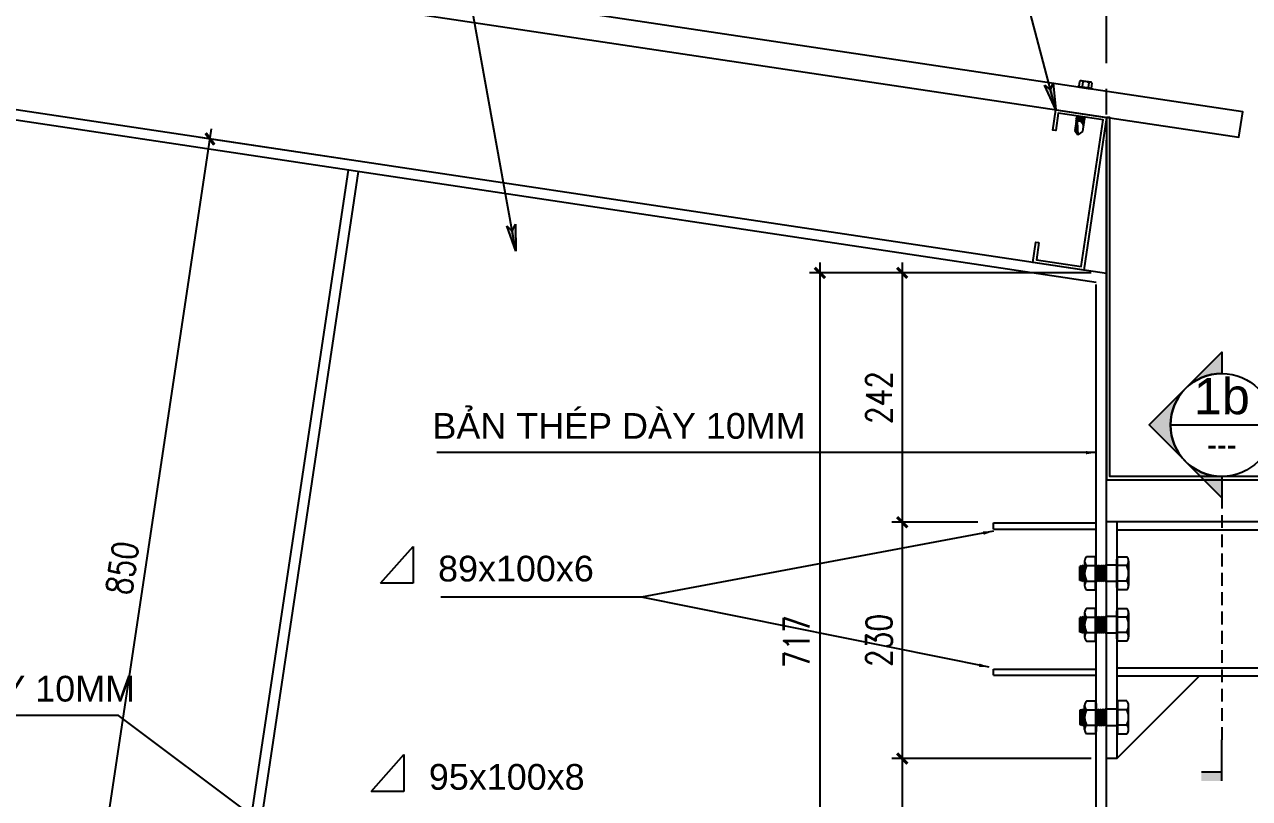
# Model space of a CAD drawing. Header units: inches. Extents: x 651127 to 1529722, y 768575 to 1021311.
# Drawn here: x 1096916 to 1108826, y 811800 to 819320 of the extents above; entities that cross this region are included whole.
import ezdxf
from ezdxf.enums import TextEntityAlignment as Align

# ---------------------------------------------------------------- set-up
doc = ezdxf.new("R2010")
doc.units = ezdxf.units.IN
doc.header["$LTSCALE"] = 1000
doc.header["$MEASUREMENT"] = 0
for name, pattern in [('CENTER2', [1.125, 0.75, -0.125, 0.125, -0.125]), ('HIDDEN', [0.375, 0.25, -0.125]), ('HIDDEN2', [0.1875, 0.125, -0.0625])]:
    doc.linetypes.add(name, pattern=pattern)
doc.layers.get('DEFPOINTS').update_dxf_attribs({"color": 8, "lineweight": 9})
for name, color, linetype in [('DWGshare.com_10', 7, 'Continuous'), ('DWGshare.com_16', 2, 'Continuous'), ('DWGshare.com_19', 136, 'Continuous'), ('DWGshare.com_2', 147, 'Continuous'), ('DWGshare.com_25', 154, 'Continuous'), ('DWGshare.com_32', 253, 'Continuous'), ('DWGshare.com_35', 9, 'Continuous'), ('DWGshare.com_4', 8, 'CENTER2'), ('DWGshare.com_41', 51, 'Continuous'), ('DWGshare.com_6', 40, 'Continuous')]:
    doc.layers.add(name, color=color, linetype=linetype)
doc.styles.add('DWGshare.com_1', font='VHELVCN.TTF')
doc.styles.add('DWGshare.com_2', font='VHELVEB.TTF')
doc.styles.add('DWGshare.com_4', font='romans.shx', dxfattribs={"width": 0.8})
doc.styles.add('DWGshare.com_6', font='VHELVEN.TTF')
doc.dimstyles.new('DWGshare.com_4', dxfattribs={"dimscale": 100, "dimtxt": 2.5, "dimasz": 2, "dimexe": 1, "dimexo": 1.5, "dimgap": 1, "dimtad": 1, "dimdec": 0, "dimlfac": 0.5, "dimzin": 0, "dimdsep": 46, "dimtxsty": 'DWGshare.com_4', "dimblk": 'DWGshare.com_6', "dimcen": 1.5, "dimdle": 1, "dimclrd": 256, "dimclre": 256, "dimclrt": 7, "dimadec": 0, "dimazin": 0, "dimtfac": 1, "dimtdec": 0, "dimtix": 1, "dimtmove": 2, "dimatfit": 3, "dimldrblk": 'DWGshare.com_6', "dimfxl": 1, "dimtolj": 1, "dimtzin": 0, "dimarcsym": 0})
doc.dimstyles.new('DWGshare.com_6', dxfattribs={"dimscale": 100, "dimtxt": 2.5, "dimasz": 1, "dimexe": 1, "dimexo": 1.5, "dimgap": 1, "dimtad": 1, "dimdec": 0, "dimlfac": 0.1, "dimzin": 0, "dimdsep": 46, "dimtxsty": 'DWGshare.com_4', "dimblk": 'DWGshare.com_1', "dimcen": 1.5, "dimdle": 1, "dimclrd": 256, "dimclre": 256, "dimclrt": 7, "dimadec": 0, "dimazin": 0, "dimtfac": 1, "dimtdec": 0, "dimtix": 1, "dimtmove": 2, "dimatfit": 3, "dimfxl": 1, "dimtolj": 1, "dimtzin": 0, "dimarcsym": 0})

# ---------------------------------------------------------------- blocks, each defined once
blk = doc.blocks.new('DWGshare.com_1')
at = {"color": 0, "linetype": 'ByBlock', "const_width": 0.3}
blk.add_lwpolyline([(-0.5, -0.5), (0.5, 0.5)], dxfattribs=at)
blk = doc.blocks.new('DWGshare.com_6')
at = {"linetype": 'CENTER2'}
blk.add_hatch(color=256, dxfattribs=at).paths.add_polyline_path([(-1.296, 0.216), (-1, 0), (-1.296, -0.216), (0, 0)])
blk.add_line((0, 0), (-1, 0), dxfattribs=at)
blk.add_lwpolyline([(-1.296, 0.216), (0, 0), (-1.296, -0.216), (-1, 0), (-1.296, 0.216)], dxfattribs=at)
blk = doc.blocks.new('*D928')
at = {"layer": 'DEFPOINTS', "color": 0, "transparency": 16777216}
for p in [(1098719, 818208), (1100197, 817987), (1098936, 809581)]:
    blk.add_point(p, dxfattribs=at)
at = {"layer": 'DWGshare.com_2', "lineweight": -2, "transparency": 16777216}
for p, q in [((1097443, 809703), (1098734, 818307)), ((1100049, 818009), (1098620, 818223)), ((1098788, 809603), (1097359, 809817))]:
    blk.add_line(p, q, dxfattribs=at)
at = {"layer": 'DWGshare.com_2', "lineweight": -2, "transparency": 16777216, "xscale": 100, "yscale": 100, "zscale": 100}
for p, rotation in [((1098719, 818208), 81.46923439017634), ((1097458, 809802), 261.4692343901763)]:
    blk.add_blockref('DWGshare.com_1', p, dxfattribs=dict(at, rotation=rotation))
at = {"layer": 'DWGshare.com_2', "color": 7, "transparency": 16777216, "insert": (1097866, 814039), "char_height": 250, "attachment_point": 5, "rotation": 81.4692, "style": 'DWGshare.com_4'}
blk.add_mtext('\\A1;850', dxfattribs=at)
blk = doc.blocks.new('*D917')
at = {"layer": 'DEFPOINTS', "color": 0, "transparency": 16777216}
for p in [(1107436, 816907), (1105449, 814484), (1106336, 814484)]:
    blk.add_point(p, dxfattribs=at)
at = {"layer": 'DWGshare.com_2', "lineweight": -2, "transparency": 16777216}
for p, q in [((1107286, 816907), (1105349, 816907)), ((1105449, 817007), (1105449, 814384)), ((1106186, 814484), (1105349, 814484))]:
    blk.add_line(p, q, dxfattribs=at)
at = {"layer": 'DWGshare.com_2', "lineweight": -2, "transparency": 16777216, "xscale": 100, "yscale": 100, "zscale": 100}
for p, rotation in [((1105449, 816907), 90), ((1105449, 814484), 270)]:
    blk.add_blockref('DWGshare.com_1', p, dxfattribs=dict(at, rotation=rotation))
at = {"layer": 'DWGshare.com_2', "color": 7, "transparency": 16777216, "insert": (1105224, 815695), "char_height": 250, "attachment_point": 5, "rotation": 90, "style": 'DWGshare.com_4'}
blk.add_mtext('\\A1;242', dxfattribs=at)
blk = doc.blocks.new('*D931')
at = {"layer": 'DEFPOINTS', "color": 0, "transparency": 16777216}
for p in [(1107436, 812187), (1105449, 809741), (1106265, 809741)]:
    blk.add_point(p, dxfattribs=at)
at = {"layer": 'DWGshare.com_2', "lineweight": -2, "transparency": 16777216}
for p, q in [((1105449, 812287), (1105449, 809641)), ((1107286, 812187), (1105349, 812187)), ((1106115, 809741), (1105349, 809741))]:
    blk.add_line(p, q, dxfattribs=at)
at = {"layer": 'DWGshare.com_2', "lineweight": -2, "transparency": 16777216, "xscale": 100, "yscale": 100, "zscale": 100}
for p, rotation in [((1105449, 812187), 90), ((1105449, 809741), 270)]:
    blk.add_blockref('DWGshare.com_1', p, dxfattribs=dict(at, rotation=rotation))
at = {"layer": 'DWGshare.com_2', "color": 7, "transparency": 16777216, "insert": (1105224, 810964), "char_height": 250, "attachment_point": 5, "rotation": 90, "style": 'DWGshare.com_4'}
blk.add_mtext('\\A1;245', dxfattribs=at)
blk = doc.blocks.new('*D932')
at = {"layer": 'DEFPOINTS', "color": 0, "transparency": 16777216}
for p in [(1107436, 816907), (1104649, 809741), (1106265, 809741)]:
    blk.add_point(p, dxfattribs=at)
at = {"layer": 'DWGshare.com_2', "lineweight": -2, "transparency": 16777216}
for p, q in [((1107286, 816907), (1104549, 816907)), ((1104649, 817007), (1104649, 809641)), ((1106115, 809741), (1104549, 809741))]:
    blk.add_line(p, q, dxfattribs=at)
at = {"layer": 'DWGshare.com_2', "lineweight": -2, "transparency": 16777216, "xscale": 100, "yscale": 100, "zscale": 100}
for p, rotation in [((1104649, 816907), 90), ((1104649, 809741), 270)]:
    blk.add_blockref('DWGshare.com_1', p, dxfattribs=dict(at, rotation=rotation))
at = {"layer": 'DWGshare.com_2', "color": 7, "transparency": 16777216, "insert": (1104424, 813324), "char_height": 250, "attachment_point": 5, "rotation": 90, "style": 'DWGshare.com_4'}
blk.add_mtext('\\A1;717', dxfattribs=at)
blk = doc.blocks.new('*D918')
at = {"layer": 'DEFPOINTS', "color": 0, "transparency": 16777216}
for p in [(1106336, 814484), (1105449, 812187), (1106236, 812187)]:
    blk.add_point(p, dxfattribs=at)
at = {"layer": 'DWGshare.com_2', "lineweight": -2, "transparency": 16777216}
for p, q in [((1105449, 814584), (1105449, 812087)), ((1106186, 814484), (1105349, 814484)), ((1106086, 812187), (1105349, 812187))]:
    blk.add_line(p, q, dxfattribs=at)
at = {"layer": 'DWGshare.com_2', "lineweight": -2, "transparency": 16777216, "xscale": 100, "yscale": 100, "zscale": 100}
for p, rotation in [((1105449, 814484), 90), ((1105449, 812187), 270)]:
    blk.add_blockref('DWGshare.com_1', p, dxfattribs=dict(at, rotation=rotation))
at = {"layer": 'DWGshare.com_2', "color": 7, "transparency": 16777216, "insert": (1105224, 813335), "char_height": 250, "attachment_point": 5, "rotation": 90, "style": 'DWGshare.com_4'}
blk.add_mtext('\\A1;230', dxfattribs=at)
blk = doc.blocks.new('*U1077')
h = blk.add_hatch(color=256)
edge = h.paths.add_edge_path()
edge.add_line((182856, 206215), (182856, 206008))
edge.add_line((182856, 206008), (182149, 206715))
edge.add_line((182149, 206715), (182856, 207422))
edge.add_line((182856, 207422), (182856, 207215))
edge.add_arc((182856, 206715), 500, 90, 270)
blk.add_hatch(color=256).paths.add_polyline_path([(182656, 203256), (182656, 203345), (182856, 203345), (182856, 203256)])
for p, q in [((182356, 206715), (183356, 206715)), ((182856, 203256), (182856, 203656)), ((182656, 203345), (182856, 203345))]:
    blk.add_line(p, q)
at = {"color": 143, "linetype": 'HIDDEN2'}
blk.add_line((182856, 206215), (182856, 203656), dxfattribs=at)
blk.add_lwpolyline([(182856, 206215), (182856, 206008), (182149, 206715), (182856, 207422), (182856, 207215, 1)], format="xyb", close=True)
blk.add_circle((182856, 206715), 500)
at = {"style": 'DWGshare.com_2', "flags": 8}
blk.add_attdef('A', text='', height=350, dxfattribs=at).set_placement((182856, 206715), align=Align.BOTTOM_CENTER)
at = {"style": 'DWGshare.com_1', "flags": 8}
blk.add_attdef('S-111', text='', height=250, dxfattribs=at).set_placement((182856, 206653), align=Align.TOP_CENTER)

msp = doc.modelspace()

# ---------------------------------------------------------------- linework, layer by layer
at = {"layer": 'DWGshare.com_16', "color": 2, "linetype": 'Continuous'}
for p, q in [((1100378.6, 813892.1), (1100694.3, 814249.6)), ((1100694.3, 814249.6), (1100694.3, 813892.1)), ((1100694.3, 813892.1), (1100378.6, 813892.1)), ((1100286.9, 811868.2), (1100602.5, 812225.7)), ((1100602.5, 812225.7), (1100602.5, 811868.2)), ((1100602.5, 811868.2), (1100286.9, 811868.2))]:
    msp.add_line(p, q, dxfattribs=at)
at = {"layer": 'DWGshare.com_25', "ltscale": 0.9}
msp.add_lwpolyline([(1094685.7, 820330.1), (1108722.5, 818224.6), (1108759.6, 818471.8), (1094722.8, 820577.3)], dxfattribs=at)
at = {"layer": 'DWGshare.com_32', "ltscale": 0.9}
for p, q in [((1106336.4, 814416.8), (1106336.4, 814476.8)), ((1107190.3, 814061.8), (1107177.2, 814054.5)), ((1107177.2, 813916.8), (1107177.2, 814054.5)), ((1107186, 814059.4), (1107201.3, 813906.8)), ((1107190.3, 814061.8), (1107195.3, 814056.8)), ((1107205.3, 814066.8), (1107195.3, 814056.8)), ((1107195.3, 814056.8), (1107211.3, 813916.8)), ((1107205.3, 814066.8), (1107215.3, 814056.8)), ((1107205.3, 814066.8), (1107221.3, 813906.8)), ((1107223, 814064.5), (1107215.3, 814056.8)), ((1107215.3, 814056.8), (1107223, 813988.9)), ((1107223, 814104.3), (1107223, 813869.2)), ((1107329.7, 814146.8), (1107240.9, 814146.8)), ((1107240.9, 814061.9), (1107329.7, 814061.9)), ((1107329.7, 813826.8), (1107329.7, 814146.8)), ((1107329.7, 814124), (1107336.4, 814124)), ((1107336.4, 813849.5), (1107336.4, 814124)), ((1107345.3, 814066.8), (1107336.4, 814057.9)), ((1107336.4, 814047.4), (1107351.3, 813916.8)), ((1107345.3, 814066.8), (1107355.3, 814056.8)), ((1107345.3, 814066.8), (1107361.3, 813906.8)), ((1107365.3, 814066.8), (1107355.3, 814056.8)), ((1107355.3, 814056.8), (1107371.3, 813916.8)), ((1107365.3, 814066.8), (1107375.3, 814056.8)), ((1107365.3, 814066.8), (1107381.3, 813906.8)), ((1107385.3, 814066.8), (1107375.3, 814056.8)), ((1107375.3, 814056.8), (1107391.3, 813916.8)), ((1107385.3, 814066.8), (1107395.3, 814056.8)), ((1107385.3, 814066.8), (1107401.3, 813906.8)), ((1107405.3, 814066.8), (1107395.3, 814056.8)), ((1107395.3, 814056.8), (1107411.3, 813916.8)), ((1107405.3, 814066.8), (1107415.3, 814056.8)), ((1107405.3, 814066.8), (1107421.3, 813906.8)), ((1107425.3, 814066.8), (1107415.3, 814056.8)), ((1107415.3, 814056.8), (1107425.3, 813956.6)), ((1107425.3, 813956.6), (1107425.3, 814066.8)), ((1107543, 814066.8), (1107425.3, 814066.8)), ((1107536.4, 813849.5), (1107536.4, 814124)), ((1107543, 814124), (1107536.4, 814124)), ((1107543, 814146.8), (1107631.9, 814146.8)), ((1107543, 813826.8), (1107543, 814146.8)), ((1107631.9, 814061.9), (1107543, 814061.9)), ((1107649.7, 814104.3), (1107649.7, 813869.2)), ((1107183.3, 813986.8), (1107191.3, 813916.8)), ((1107336.4, 813955.9), (1107341.3, 813906.8)), ((1107191.3, 813916.8), (1107177.2, 813916.8)), ((1107201.3, 813906.8), (1107191.3, 813916.8)), ((1107201.3, 813906.8), (1107211.3, 813916.8)), ((1107221.3, 813906.8), (1107211.3, 813916.8)), ((1107221.3, 813906.8), (1107223, 813908.6)), ((1107240.9, 813911.7), (1107329.7, 813911.7)), ((1107240.9, 813826.8), (1107329.7, 813826.8)), ((1107329.7, 813849.5), (1107336.4, 813849.5)), ((1107341.3, 813906.8), (1107336.4, 813911.7)), ((1107341.3, 813906.8), (1107351.3, 813916.8)), ((1107361.3, 813906.8), (1107351.3, 813916.8)), ((1107361.3, 813906.8), (1107371.3, 813916.8)), ((1107381.3, 813906.8), (1107371.3, 813916.8)), ((1107381.3, 813906.8), (1107391.3, 813916.8)), ((1107401.3, 813906.8), (1107391.3, 813916.8)), ((1107401.3, 813906.8), (1107411.3, 813916.8)), ((1107421.3, 813906.8), (1107411.3, 813916.8)), ((1107543, 813906.8), (1107421.3, 813906.8)), ((1107543, 813849.5), (1107536.4, 813849.5)), ((1107631.9, 813911.7), (1107543, 813911.7)), ((1107631.9, 813826.8), (1107543, 813826.8)), ((1107223, 813604.3), (1107223, 813369.2)), ((1107329.7, 813646.8), (1107240.9, 813646.8)), ((1107329.7, 813326.8), (1107329.7, 813646.8)), ((1107329.7, 813624), (1107336.4, 813624)), ((1107336.4, 813349.5), (1107336.4, 813624)), ((1107536.4, 813349.5), (1107536.4, 813624)), ((1107543, 813624), (1107536.4, 813624)), ((1107543, 813646.8), (1107631.9, 813646.8)), ((1107543, 813326.8), (1107543, 813646.8)), ((1107649.7, 813604.3), (1107649.7, 813369.2)), ((1107190.3, 813561.8), (1107177.2, 813554.5)), ((1107177.2, 813416.8), (1107177.2, 813554.5)), ((1107183.3, 813486.8), (1107191.3, 813416.8)), ((1107186, 813559.4), (1107201.3, 813406.8)), ((1107190.3, 813561.8), (1107195.3, 813556.8)), ((1107205.3, 813566.8), (1107195.3, 813556.8)), ((1107195.3, 813556.8), (1107211.3, 813416.8)), ((1107205.3, 813566.8), (1107215.3, 813556.8)), ((1107205.3, 813566.8), (1107221.3, 813406.8)), ((1107223, 813564.5), (1107215.3, 813556.8)), ((1107215.3, 813556.8), (1107223, 813488.9)), ((1107240.9, 813561.9), (1107329.7, 813561.9)), ((1107345.3, 813566.8), (1107336.4, 813557.9)), ((1107336.4, 813547.4), (1107351.3, 813416.8)), ((1107336.4, 813455.9), (1107341.3, 813406.8)), ((1107345.3, 813566.8), (1107355.3, 813556.8)), ((1107345.3, 813566.8), (1107361.3, 813406.8)), ((1107365.3, 813566.8), (1107355.3, 813556.8)), ((1107355.3, 813556.8), (1107371.3, 813416.8)), ((1107365.3, 813566.8), (1107375.3, 813556.8)), ((1107365.3, 813566.8), (1107381.3, 813406.8)), ((1107385.3, 813566.8), (1107375.3, 813556.8)), ((1107375.3, 813556.8), (1107391.3, 813416.8)), ((1107385.3, 813566.8), (1107395.3, 813556.8)), ((1107385.3, 813566.8), (1107401.3, 813406.8)), ((1107405.3, 813566.8), (1107395.3, 813556.8)), ((1107395.3, 813556.8), (1107411.3, 813416.8)), ((1107405.3, 813566.8), (1107415.3, 813556.8)), ((1107405.3, 813566.8), (1107421.3, 813406.8)), ((1107425.3, 813566.8), (1107415.3, 813556.8)), ((1107415.3, 813556.8), (1107425.3, 813456.6)), ((1107425.3, 813456.6), (1107425.3, 813566.8)), ((1107543, 813566.8), (1107425.3, 813566.8)), ((1107631.9, 813561.9), (1107543, 813561.9)), ((1107191.3, 813416.8), (1107177.2, 813416.8)), ((1107201.3, 813406.8), (1107191.3, 813416.8)), ((1107201.3, 813406.8), (1107211.3, 813416.8)), ((1107221.3, 813406.8), (1107211.3, 813416.8)), ((1107221.3, 813406.8), (1107223, 813408.6)), ((1107240.9, 813411.7), (1107329.7, 813411.7)), ((1107329.7, 813349.5), (1107336.4, 813349.5)), ((1107341.3, 813406.8), (1107336.4, 813411.7)), ((1107341.3, 813406.8), (1107351.3, 813416.8)), ((1107361.3, 813406.8), (1107351.3, 813416.8)), ((1107361.3, 813406.8), (1107371.3, 813416.8)), ((1107381.3, 813406.8), (1107371.3, 813416.8)), ((1107381.3, 813406.8), (1107391.3, 813416.8)), ((1107401.3, 813406.8), (1107391.3, 813416.8)), ((1107401.3, 813406.8), (1107411.3, 813416.8)), ((1107421.3, 813406.8), (1107411.3, 813416.8)), ((1107543, 813406.8), (1107421.3, 813406.8)), ((1107543, 813349.5), (1107536.4, 813349.5)), ((1107631.9, 813411.7), (1107543, 813411.7)), ((1107240.9, 813326.8), (1107329.7, 813326.8)), ((1107631.9, 813326.8), (1107543, 813326.8)), ((1106336.4, 812996.8), (1106336.4, 813056.8)), ((1107240.9, 812746.8), (1107329.7, 812746.8)), ((1107329.7, 812746.8), (1107329.7, 812426.8)), ((1107543, 812746.8), (1107543, 812426.8)), ((1107631.9, 812746.8), (1107543, 812746.8)), ((1107177.2, 812656.8), (1107177.2, 812519.1)), ((1107191.3, 812656.8), (1107177.2, 812656.8)), ((1107183.3, 812586.8), (1107191.3, 812656.8)), ((1107186, 812514.2), (1107201.3, 812666.8)), ((1107201.3, 812666.8), (1107191.3, 812656.8)), ((1107195.3, 812516.8), (1107211.3, 812656.8)), ((1107201.3, 812666.8), (1107211.3, 812656.8)), ((1107205.3, 812506.8), (1107221.3, 812666.8)), ((1107221.3, 812666.8), (1107211.3, 812656.8)), ((1107221.3, 812666.8), (1107223, 812665)), ((1107223, 812469.2), (1107223, 812704.3)), ((1107240.9, 812661.9), (1107329.7, 812661.9)), ((1107329.7, 812724), (1107336.4, 812724)), ((1107336.4, 812724), (1107336.4, 812449.5)), ((1107336.4, 812617.7), (1107341.3, 812666.8)), ((1107341.3, 812666.8), (1107336.4, 812661.9)), ((1107336.4, 812526.2), (1107351.3, 812656.8)), ((1107341.3, 812666.8), (1107351.3, 812656.8)), ((1107345.3, 812506.8), (1107361.3, 812666.8)), ((1107361.3, 812666.8), (1107351.3, 812656.8)), ((1107355.3, 812516.8), (1107371.3, 812656.8)), ((1107361.3, 812666.8), (1107371.3, 812656.8)), ((1107365.3, 812506.8), (1107381.3, 812666.8)), ((1107381.3, 812666.8), (1107371.3, 812656.8)), ((1107375.3, 812516.8), (1107391.3, 812656.8)), ((1107381.3, 812666.8), (1107391.3, 812656.8)), ((1107385.3, 812506.8), (1107401.3, 812666.8)), ((1107401.3, 812666.8), (1107391.3, 812656.8)), ((1107395.3, 812516.8), (1107411.3, 812656.8)), ((1107401.3, 812666.8), (1107411.3, 812656.8)), ((1107405.3, 812506.8), (1107421.3, 812666.8)), ((1107421.3, 812666.8), (1107411.3, 812656.8)), ((1107543, 812666.8), (1107421.3, 812666.8)), ((1107543, 812724), (1107536.4, 812724)), ((1107536.4, 812724), (1107536.4, 812449.5)), ((1107631.9, 812661.9), (1107543, 812661.9)), ((1107649.7, 812469.2), (1107649.7, 812704.3)), ((1107190.3, 812511.8), (1107177.2, 812519.1)), ((1107190.3, 812511.8), (1107195.3, 812516.8)), ((1107205.3, 812506.8), (1107195.3, 812516.8)), ((1107205.3, 812506.8), (1107215.3, 812516.8)), ((1107215.3, 812516.8), (1107223, 812584.6)), ((1107223, 812509), (1107215.3, 812516.8)), ((1107240.9, 812511.7), (1107329.7, 812511.7)), ((1107345.3, 812506.8), (1107336.4, 812515.7)), ((1107345.3, 812506.8), (1107355.3, 812516.8)), ((1107365.3, 812506.8), (1107355.3, 812516.8)), ((1107365.3, 812506.8), (1107375.3, 812516.8)), ((1107385.3, 812506.8), (1107375.3, 812516.8)), ((1107385.3, 812506.8), (1107395.3, 812516.8)), ((1107405.3, 812506.8), (1107395.3, 812516.8)), ((1107405.3, 812506.8), (1107415.3, 812516.8)), ((1107415.3, 812516.8), (1107425.3, 812616.9)), ((1107425.3, 812506.8), (1107415.3, 812516.8)), ((1107425.3, 812616.9), (1107425.3, 812506.8)), ((1107543, 812506.8), (1107425.3, 812506.8)), ((1107631.9, 812511.7), (1107543, 812511.7)), ((1107329.7, 812426.8), (1107240.9, 812426.8)), ((1107329.7, 812449.5), (1107336.4, 812449.5)), ((1107543, 812449.5), (1107536.4, 812449.5)), ((1107543, 812426.8), (1107631.9, 812426.8))]:
    msp.add_line(p, q, dxfattribs=at)
msp.add_lwpolyline([(1107436.4, 818417.5), (1107436.4, 814896.9), (1112236.4, 814896.9), (1112236.4, 819080.7), (1112206.4, 819080.7), (1112206.4, 814926.9), (1107466.4, 814926.9), (1107466.4, 818417.5), (1107436.4, 818417.5)], dxfattribs=at)
msp.add_lwpolyline([(1106778.7, 817201.6), (1106753.5, 817033.5), (1107188.7, 816968.2), (1107402.3, 818392.3), (1106967.1, 818457.5), (1106941.9, 818289.4), (1106912.2, 818293.9), (1106941.9, 818491.6), (1107436.4, 818417.5), (1107213.9, 816934.1), (1106719.4, 817008.2), (1106749.1, 817206)], close=True, dxfattribs=at)
for centre, radius, start, end in [((1107282.6, 814104.3), 59.5, 134.51051, 225.48949), ((1107390.3, 813986.8), 167.2, 153.32156, 206.67844), ((1107223, 814061.9), 6.8658e-12, 331.78679, 325.6539), ((1107590.2, 814104.3), 59.5, 314.51051, 45.48949), ((1107482.5, 813986.8), 167.2, 333.32156, 26.67844), ((1107649.7, 814061.9), 6.8658e-12, 214.3461, 208.21321), ((1107282.6, 813869.2), 59.5, 134.51051, 225.48949), ((1107590.2, 813869.2), 59.5, 314.51051, 45.48949), ((1107282.6, 813604.3), 59.5, 134.51051, 225.48949), ((1107590.2, 813604.3), 59.5, 314.51051, 45.48949), ((1107390.3, 813486.8), 167.2, 153.32156, 206.67844), ((1107223, 813561.9), 6.8658e-12, 331.78679, 325.6539), ((1107482.5, 813486.8), 167.2, 333.32156, 26.67844), ((1107649.7, 813561.9), 6.8658e-12, 214.3461, 208.21321), ((1107282.6, 813369.2), 59.5, 134.51051, 225.48949), ((1107590.2, 813369.2), 59.5, 314.51051, 45.48949), ((1107282.6, 812704.3), 59.5, 134.51051, 225.48949), ((1107590.2, 812704.3), 59.5, 314.51051, 45.48949), ((1107390.3, 812586.8), 167.2, 153.32156, 206.67844), ((1107482.5, 812586.8), 167.2, 333.32156, 26.67844), ((1107223, 812511.7), 6.8658e-12, 34.3461, 28.21321), ((1107282.6, 812469.2), 59.5, 134.51051, 225.48949), ((1107590.2, 812469.2), 59.5, 314.51051, 45.48949), ((1107649.7, 812511.7), 6.8658e-12, 151.78679, 145.6539)]:
    msp.add_arc(centre, radius, start, end, dxfattribs=at)
at = {"layer": 'DWGshare.com_35'}
for p, q in [((1107158, 818722.3), (1107156.9, 818714.8)), ((1107156.9, 818714.8), (1107296.3, 818693.9)), ((1107158, 818722.3), (1107297.5, 818701.3)), ((1107172.4, 818767.9), (1107165.4, 818721.1)), ((1107173.2, 818712.4), (1107172.8, 818709.8)), ((1107172.8, 818709.8), (1107279.7, 818693.8)), ((1107281.6, 818758.6), (1107190, 818772.3)), ((1107205.5, 818762.9), (1107198.5, 818716.2)), ((1107264, 818754.1), (1107257, 818707.4)), ((1107280.1, 818696.4), (1107279.7, 818693.8)), ((1107290, 818702.5), (1107297, 818749.2)), ((1107296.3, 818693.9), (1107297.5, 818701.3)), ((1107139.3, 818377.2), (1107126.3, 818290.6)), ((1107135.7, 818382.1), (1107140.6, 818385.7)), ((1107135.7, 818382.1), (1107151.5, 818376.8)), ((1107135.7, 818382.1), (1107139.3, 818377.2)), ((1107136.1, 818404.5), (1107144.3, 818410.6)), ((1107136.1, 818404.5), (1107222.8, 818375.3)), ((1107136.1, 818404.5), (1107142.2, 818396.3)), ((1107151.5, 818376.8), (1107138.3, 818288.8)), ((1107151.5, 818376.8), (1107139.3, 818377.2)), ((1107139.5, 818426.8), (1107143.3, 818429.6)), ((1107139.5, 818426.8), (1107226.1, 818397.6)), ((1107139.5, 818426.8), (1107145.5, 818418.6)), ((1107142.2, 818396.3), (1107140.6, 818385.7)), ((1107151.5, 818376.8), (1107140.6, 818385.7)), ((1107142.2, 818396.3), (1107214.6, 818369.2)), ((1107145.5, 818418.6), (1107144.3, 818410.6)), ((1107144.3, 818410.6), (1107216.7, 818383.5)), ((1107145.5, 818418.6), (1107217.9, 818391.5)), ((1107151.5, 818376.8), (1107158.1, 818247.6)), ((1107164.9, 818426.4), (1107220, 818405.8)), ((1107214.6, 818369.2), (1107201.1, 818279.4)), ((1107222.8, 818375.3), (1107214.6, 818369.2)), ((1107217.9, 818391.5), (1107216.7, 818383.5)), ((1107222.8, 818375.3), (1107216.7, 818383.5)), ((1107226.1, 818397.6), (1107217.9, 818391.5)), ((1107221.2, 818413.7), (1107220, 818405.8)), ((1107226.1, 818397.6), (1107220, 818405.8)), ((1107226, 818417.2), (1107221.2, 818413.7)), ((1107126.3, 818290.6), (1107158.1, 818247.6)), ((1107126.3, 818290.6), (1107138.3, 818288.8)), ((1107138.3, 818288.8), (1107158.1, 818247.6)), ((1107201.1, 818279.4), (1107158.1, 818247.6))]:
    msp.add_line(p, q, dxfattribs=at)
for centre, radius, start, end in [((1107186.5, 818749.1), 23.4, 35.97974, 126.95873), ((1107226, 818700.4), 65.8, 54.79079, 108.14767), ((1107278.1, 818735.4), 23.4, 35.97974, 126.95873), ((1107265, 818761.1), 2.7034e-12, 233.25602, 227.12314)]:
    msp.add_arc(centre, radius, start, end, dxfattribs=at)
msp.add_open_spline([(1107151.5, 818376.8), (1107156, 818379.5), (1107172, 818389.4), (1107203.4, 818370.7), (1107208.6, 818342.1), (1107207.7, 818327), (1107207.3, 818321)], degree=3, knots=[0, 0, 0, 0, 15.2316241, 54.6754093, 82.1600205, 100.1389207, 100.1389207, 100.1389207, 100.1389207], dxfattribs=at)
at = {"layer": 'DWGshare.com_4', "ltscale": 2}
msp.add_line((1107436.4, 778444.8), (1107436.4, 821749.4), dxfattribs=at)
at = {"layer": 'DWGshare.com_41', "ltscale": 0.9}
for p, q in [((1107436.4, 816900.7), (1094463.2, 818846.7)), ((1107336.4, 816814.6), (1094448.3, 818747.8)), ((1098838.6, 809726), (1100065.5, 817905.2)), ((1098941.9, 809740.6), (1100164.4, 817890.4)), ((1107436.4, 809740.6), (1107436.4, 816915.7)), ((1107336.4, 809740.6), (1107336.4, 816794.3)), ((1106336.4, 814476.8), (1107336.4, 814476.8)), ((1106336.4, 814416.8), (1107336.4, 814416.8)), ((1107536.4, 814486.8), (1107436.4, 814486.8)), ((1112236.4, 814486.8), (1107536.4, 814486.8)), ((1107536.4, 814486.8), (1107536.4, 812186.8)), ((1112236.4, 814406.8), (1107536.4, 814406.8)), ((1106336.4, 813056.8), (1107336.4, 813056.8)), ((1106336.4, 812996.8), (1107336.4, 812996.8)), ((1112236.4, 813066.8), (1107536.4, 813066.8)), ((1112236.4, 812986.8), (1107536.4, 812986.8)), ((1107536.4, 812186.8), (1108336.4, 812986.8)), ((1107536.4, 812186.8), (1107436.4, 812186.8))]:
    msp.add_line(p, q, dxfattribs=at)

# ---------------------------------------------------------------- block references
at = {"layer": 'DWGshare.com_6', "linetype": 'HIDDEN'}
ref = msp.add_blockref('*U1077', (925701.5, 608713.7), dxfattribs=at)
ref.add_attrib('S-111', '---', dxfattribs={"layer": '0', "height": 250, "style": 'DWGshare.com_1'}).set_placement((1108557.2, 815366.2), align=Align.TOP_CENTER)
ref.add_attrib('A', '1b', dxfattribs={"layer": '0', "height": 350, "style": 'DWGshare.com_2'}).set_placement((1108557.2, 815428.7), align=Align.BOTTOM_CENTER)

# ---------------------------------------------------------------- texts
at = {"layer": 'DWGshare.com_10', "style": 'DWGshare.com_6'}
for s, p in [('BAÛN THEÙP DAØY 10MM', (1100882.2, 815294.9)), ('89x100x6', (1100936.7, 813908.3)), ('BAÛN THEÙP DAØY 10MM', (1094362, 812741.5)), ('95x100x8', (1100847, 811884.4))]:
    msp.add_text(s, height=250, dxfattribs=at).set_placement(p)

# ---------------------------------------------------------------- dimensions: what is measured, and where the dimension line sits
at = {"layer": 'DWGshare.com_2'}
for base, p1, p2, angle, picture, middle in [((1098718.7, 818208.3), (1098936.4, 809580.6), (1100197.3, 817986.6), 81.46923, '*D928', (1097865.8, 814038.7)), ((1104649.1, 809740.6), (1107436.4, 816906.7), (1106264.9, 809740.6), 90, '*D932', (1104424.1, 813323.6)), ((1105449.2, 814483.8), (1107436.4, 816906.7), (1106336.4, 814483.8), 90, '*D917', (1105224.2, 815695.2)), ((1105449.2, 812186.8), (1106336.4, 814483.8), (1106236.4, 812186.8), 90, '*D918', (1105224.2, 813335.3)), ((1105449.2, 809740.6), (1107436.4, 812186.8), (1106264.9, 809740.6), 90, '*D931', (1105224.2, 810963.7))]:
    dim = msp.add_linear_dim(base=base, p1=p1, p2=p2, angle=angle, dimstyle='DWGshare.com_6', dxfattribs=at)
    dim.commit()
    dim.dimension.update_dxf_attribs({"geometry": picture, "text_midpoint": middle})

# ---------------------------------------------------------------- leaders
at = {"layer": 'DWGshare.com_19'}
for points in [[(1107336.4, 815159.9), (1103485.5, 815159.9), (1100924.9, 815159.9)], [(1106336.4, 814396.2), (1102913.9, 813754.8), (1100964.4, 813754.8)], [(1106295.6, 813075.4), (1102913.9, 813754.8), (1100964.4, 813754.8)], [(1099162.5, 811608.6), (1097831.3, 812606.5), (1094385.9, 812606.5)]]:
    msp.add_leader(points, dimstyle='DWGshare.com_6', dxfattribs=at)
at = {"layer": 'DWGshare.com_2'}
for points in [[(1101692.6, 817116.7), (1100991.3, 821020.8), (1096367.6, 821020.8)], [(1106941.9, 818491.6), (1106542.3, 820005.1), (1104185.8, 820005.1)]]:
    msp.add_leader(points, dimstyle='DWGshare.com_4', dxfattribs=at)

doc.saveas('drawing.dxf')
